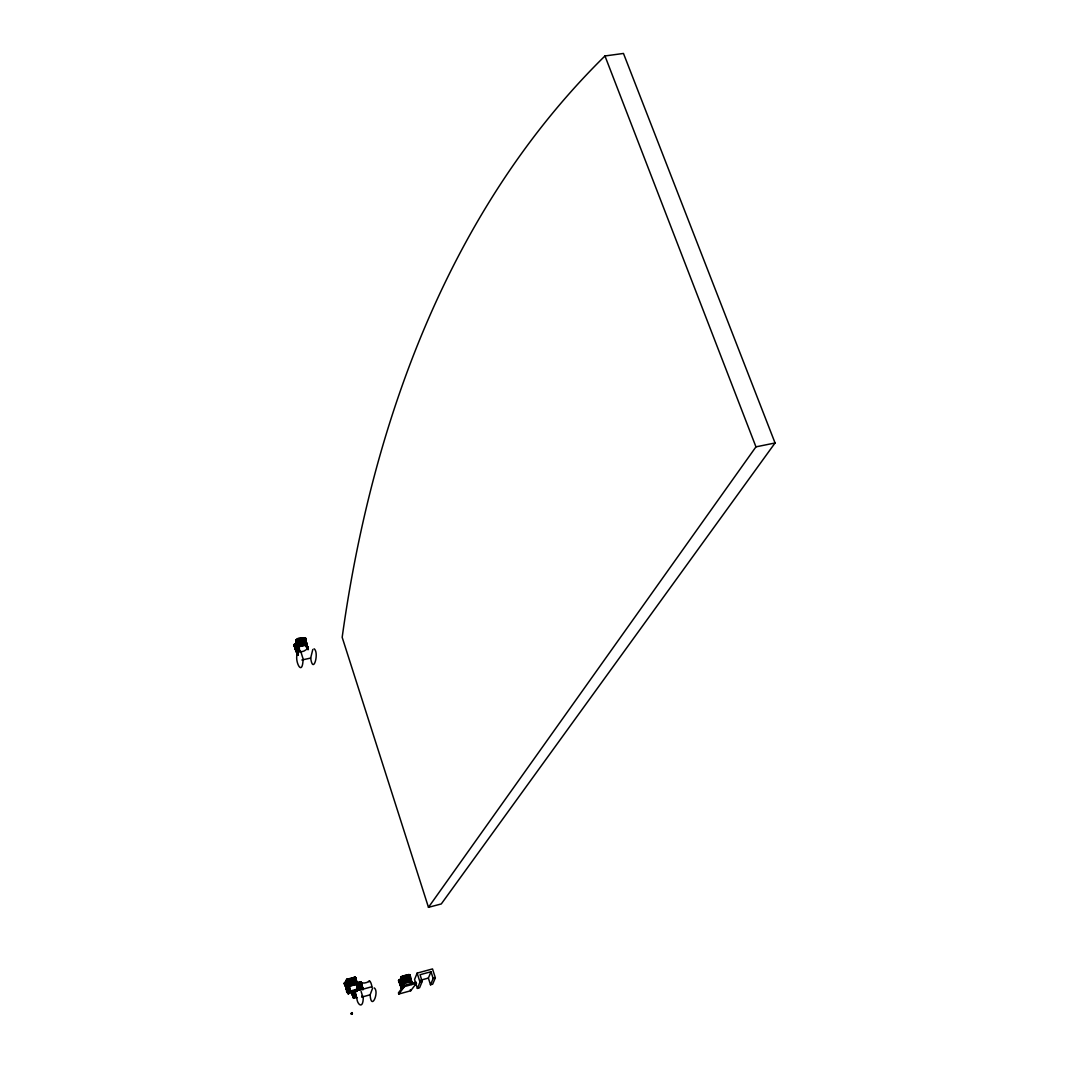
<?xml version="1.0" encoding="UTF-8"?>
<svg xmlns="http://www.w3.org/2000/svg" width="1069" height="1069" viewBox="0 0 1069 1069"><rect width="100%" height="100%" fill="white"/><g stroke="black" fill="none" stroke-linecap="round" stroke-linejoin="round"><path stroke-width="1.5" d="M353.959 995.333L354.333 992.059L353.398 995.733L354.333 991.524L351.607 991.938M402.091 988.397L400.314 985.631L398.897 979.872L410.042 976.839L409.641 974.875L409.921 977.293L410.122 975.984L408.799 974.567L409.828 975.075L409.387 977.48L409.908 975.957L408.505 975.008L409.881 975.222L410.068 976.01L408.919 974.554L410.122 975.984L409.828 978.723M409.681 974.848C416.001 985.377 391.976 973.819 402.559 986.861C404.082 982.251 402.412 983.266 402.278 988.144C400.127 986.674 399.512 978.843 400.688 983.373M345.968 984.041L344.686 984.496L344.913 982.331L344.378 983.493L348.307 993.662L356.725 991.324L358.663 988.838L349.737 991.19L348.307 993.662M356.431 981.73L354.601 977.307L355.296 978.536L347.532 980.54L348 985.765L348.588 985.11L348 985.765L346.543 981.449L347.866 983.266M409.24 975.503C412.153 972.095 396.412 979.952 401.864 976.719C401.383 983.106 401.917 974.54 400.942 977.133M409.668 975.623C407.73 973.512 410.215 975.516 409.227 975.048C414.478 976.799 392.857 979.926 399.926 981.382M295.993 641.761L305.694 639.77L304.625 637.819L306.309 642.79L305.627 639.142L304.037 638.447L305.4 638.42L305.079 639.77L296.247 641.654L296.247 642.643L297.302 642.255L296.674 639.476L295.913 640.344L297.57 645.462M304.037 638.741C309.943 639.543 298.251 634.959 295.806 640.705C298.906 643.738 295.311 636.095 296.287 641.627C298.037 645.435 295.632 643.017 296.514 640.732C297.129 640.438 293 644.139 304.825 640.331C304.986 634.091 304.585 643.845 305.293 638.3C304.09 637.752 304.571 637.632 304.705 638.193C305.093 641.641 298.037 638.821 296.26 641.547C296.647 643.698 296.327 641.106 297.209 640.652C319.845 633.81 292.398 645.061 296.968 640.719C297.73 638.888 295.178 639.73 295.846 641.173C296.701 637.979 303.102 639.462 305.306 638.287M297.489 645.155L296.019 642.188L297.823 648.803L298.518 648.389L297.382 652.184L298.518 646.665L307.03 645.101L307.324 648.91M306.228 645.476L307.645 647.333L305.828 640.812L296.22 642.656L297.249 641.721M354.454 977.333L355.71 977.667L355.803 980.727L355.603 978.736L346.637 981.77L347.759 982.999L346.904 982.384L347.532 981.061L355.95 978.883L354.774 977.106L356.151 979.765L355.469 980.059L355.296 977.213L347.171 979.151L346.436 980.781L347.051 979.498L355.603 977.48L357.594 987.769M355.63 977.56L355.883 979.378L354.841 977.106L356.03 978.843L354.587 977.146L355.763 978.963L347.652 980.968L346.543 980.179L355.416 977.347L355.496 979.672L355.897 978.362M349.015 989.239L348.2 990.535L348.935 988.491L348.066 991.03L349.015 987.489L348.227 986.313L347.879 991.07L349.028 986.353L360.841 983.253L360.881 982.117L362.738 989.359L361.295 982.625L361.563 983.68L360.133 982.01L361.041 982.237L361.389 983.774L357.781 984.763M351.46 1014.013C352.155 1012.196 351.073 1014 351.741 1013.666C352.142 1014.027 351.915 1012.143 351.327 1014.401M401.904 976.919C400.421 976.946 403.547 980.714 401.236 976.759C403.36 980.273 399.058 977.587 401.824 976.638M410.309 978.108L412.033 983.747L409.4 974.808M298.291 655.163C296.701 653.212 293.587 647.026 294.857 644.046L306.228 641.614M297.676 655.203C294.723 646.879 298.532 652.037 296.46 651.128C297.182 650.54 297.129 652.184 298.198 650.954C294.135 647.587 297.97 655.457 298.051 649.083C297.449 642.269 296.714 644.513 296.501 643.284M304.785 639.823C306.375 634.866 293.868 641.774 296.233 639.97C298.705 639.636 304.612 636.322 305.614 639.302M347.906 985.364L347.706 984.736M410.189 979.832L409.654 974.901L409.293 976.745L401.049 978.937L402.545 981.008M345.915 984.749C342.882 984.349 347.412 985.792 345.14 984.482C345.942 983.226 344.632 981.061 344.859 983.948C346.142 982.999 347.585 994.21 348.521 988.798M346.45 980.006C347.238 978.776 347.732 978.442 347.198 982.959L356.431 980.527L358.636 988.878L357.059 984.268L356.779 985.137M401.73 979.538C402.572 976.171 400.875 979.899 402.198 978.683M354.427 993.275L353.398 995.733L354.427 993.489M347.505 979.805C345.915 980.941 346.957 979.592 347.238 979.284M400.26 982.251C398.162 982.064 399.699 977.454 399.191 981.583C402.759 986.66 397.574 984.736 403.962 983.52M347.986 993.662C347.559 988.544 345.621 986.928 347.786 991.043C349.897 988.157 346.476 990.669 347.532 990.028M297.89 649.872L298.532 648.709L297.757 651.622L298.077 647.239L297.289 652.21L296.728 650.099M410.964 982.104C412.287 986.928 411.966 977.988 409.921 978.99M347.305 988.504L346.409 989.119L347.959 993.582C343.43 988.812 350.685 988.344 347.786 990.589M297.877 650.366L299.133 648.923L298.585 646.638L297.596 646.665L297.957 647.293M295.525 649.057L295.578 649.858L298.839 648.683C292.505 649.578 297.369 648.776 297.503 655.003L298.879 651.702C299.186 637.952 296.527 658.197 298.532 649.832M297.235 640.812L295.819 641.079L296.741 639.462M295.846 640.652L296.487 639.97L296.273 641.774M296.514 640.732C296.754 643.271 295.111 639.289 297.075 640.064M297.022 639.917L296.113 640.852M348.387 984.95L349.456 991.391L348.414 986.219M354.427 991.738L355.068 996.081L353.572 998.299L357.206 997.444M410.643 978.215L398.844 981.596L399.111 979.685L399.485 981.73L399.94 980.487L410.402 977.547M295.645 645.449C295.766 647.039 290.741 644.059 298.091 643.565M304.037 638.594L305.266 638.687L304.799 640.077M304.344 638.554L304.692 637.952L304.05 638.327M403.24 986.66C400.942 990.696 404.055 983.56 402.799 986.473C404.042 979.418 401.356 988.638 403.173 986.781C400.728 987.409 402.706 990.455 403.507 983.493L402.519 983.587L401.035 979.124L402.478 983.346L402.532 987.97L403.294 986.527M403.026 985.965L403.454 983.52L410.723 981.542L412.019 983.721L411.057 981.81L411.391 982.438M399.579 981.609C396.946 981.101 401.249 980.981 402.973 979.819M403.12 983.894C404.523 987.034 400.822 987.395 402.358 986.847M411.191 984.068L411.525 981.502L410.843 981.556C412.38 987.622 411.391 978.322 411.111 982.104M411.618 983.119C410.483 983.133 412.073 983.614 411.071 983.146M411.565 984.068L411.071 983.386M353.812 998.339L352.089 994.103L352.423 991.511A4.583 1.082 75.8 0 0 354.36 994.584L353.291 995.693L354.4 994.344M355.149 978.937L355.416 977.347L355.255 980.113L355.964 978.456L355.015 977.828L355.857 978.429M347.826 985.083L360.159 981.997C362.498 983.627 359.972 980.326 360.721 985.271M410.99 979.271L402.131 981.703L402.372 982.986L401.009 978.923L401.864 976.772M347.398 982.157L347.666 979.832C347.452 983.052 346.356 982.077 347.559 982.518M297.129 640.665L295.819 641.079L296.487 640.09M346.022 983.64C344.138 985.15 345.3 984.335 345.407 984.175C344.793 986.166 346.035 983.346 345.193 984.79C344.886 982.518 346.824 990.228 345.274 985.458M348.267 990.575L348.467 985.244M401.556 979.551C402.813 976.01 400.421 978.629 401.196 976.879M346.516 980.42L354.667 977.16M348.08 990.843L347.011 989.253M347.519 979.872C346.971 979.698 345.928 981.048 346.837 979.378M346.65 979.632L346.396 980.54L347.519 979.431M346.476 986.781L357.367 983.868C355.015 986.687 360.453 987.409 356.458 983.386M361.91 987.876L362.912 989.413L362.191 988.451M401.075 976.999L409.387 975.128L409.587 977.427M294.75 647.346C293.908 645.676 295.017 642.322 294.202 646.317C298.077 645.516 294.59 653.132 299.507 648.095M296.982 651.996L296.607 651.302M305.627 639.142L304.785 638.033L305.146 641.253M345.447 983.841L345.594 984.87L344.512 983.239L345.367 982.531L355.215 979.859L355.536 977.454M355.429 980.634L355.763 977.841M297.088 652.184L298.264 649.899M297.877 650.593L297.97 649.925M369.42 980.995C364.195 985.11 359.398 981.462 359.946 982.999M356.351 984.602L361.228 982.518L361.416 983.213L360.106 982.037L361.362 983.213L356.338 984.963M401.917 977.173L400.795 977.894L401.663 976.518M296.006 642.135C297.222 644.794 296.3 636.937 296.941 642.603M399.926 980.848L399.191 981.382L400.02 980.313L398.937 980.273L400.314 985.631L399.606 983.026L400.14 984.616M403.053 986.567L403.08 983.614L403.133 985.244M306.456 642.309L295.258 644.861L294.817 646.879L294.496 644.206L293.962 645.556L295.605 646.745L295.739 650.086M306.349 641.961C294.924 643.605 291.703 642.95 296.487 648.749M306.282 644.193L305.948 641.119L306.068 641.801M348.494 989.426L349.042 987.783L348.574 989.319M355.523 979.351L355.549 978.389L355.883 979.952M355.857 983.199C360.908 980.5 364.903 985.043 357.794 984.99M408.719 974.741L409.654 975.489L408.665 975.529M409.855 975.169C409.44 975.556 399.525 977.547 402.078 979.832C401.663 983.854 403.401 979.164 410.737 978.683M401.744 987.636L402.919 986.901L402.078 988.13M401.543 985.645C400.207 986.059 401.891 984.977 401.65 988.464C401.637 985.444 400.487 984.482 401.53 988.451L400.715 986.527L401.369 986.219M294.296 644.487L294.256 646.398L295.391 646.798L295.138 644.326L294.122 645.222L294.937 644.273M295.685 645.636L294.576 645.97L294.857 644.046L294.015 645.649L294.309 646.424L295.458 646.064M348.427 988.865L348.521 987.422L349.456 991.391L347.278 982.772M298.251 650.674L297.556 652.037L297.222 650.861M345.528 983.627C344.338 984.602 345.661 980.487 344.712 983.507M348.454 989.346L348.227 986.313L349.149 986.299L349.697 988.638L348.828 989.52M362.404 987.756C362.257 984.402 359.625 981.128 360.961 982.478M296.754 642.629L297.035 640.705L296.06 639.957M399.499 979.525L398.924 981.663L399.405 979.525L398.937 981.542L398.617 980.42M305.44 638.527L305.547 639.476L304.064 638.22M304.545 637.792C305.961 640.344 305.453 638.621 304.932 638.781M353.291 995.693L353.692 994.223L352.423 991.511M353.679 995.72L354.387 992.58M346.075 983.814C343.403 986.046 344.632 980.781 345.046 983.801M304.785 639.369L305.266 638.687L304.251 638.113M344.432 983.012L345.247 982.344L344.739 984.455M351.46 992.513C357.113 999.809 349.469 989.253 353.465 995.613M403.16 984.161L403.2 986.366M298.251 650.099L297.743 651.422L298.224 650.286M305.266 641.173L305.093 638.941L305.2 641.774M352.195 993.849L352.249 991.471M346.637 981.155C348.227 979.592 346.142 982.799 347.051 979.792M347.265 988.772L346.904 987.101L345.968 987.368M347.732 988.999L347.505 991.391L347.251 989.025L346.329 989.106L347.251 989.025L348.708 993.582L347.305 988.999L346.463 989.4L348.427 993.649M400.554 983.413C397.454 981.222 400.047 978.629 398.657 980.941M399.285 979.672L399.245 981.382L399.472 979.658M409.587 978.523C410.75 978.95 409.333 973.752 409.828 975.77C401.409 983.28 395.356 974.46 409.574 975.503M297.436 651.983L297.69 651.221M295.552 648.322L295.405 649.204L294.175 644.607M398.657 980.26L399.231 979.618M402.438 980.701L401.009 978.923L402.251 979.164M347.238 990.455L347.906 989.52M354.013 993.048C355.402 995.453 351.501 995.105 353.345 993.716M351.835 1013.278C351.875 1013.332 351.955 1013.305 352.436 1013.399M356.445 984.91L357.567 984.99L357.941 986.527L357.046 983.627L357.861 986.487L356.552 984.602M410.015 975.917L409.748 977.36M401.65 977.066L401.196 978.897M401.623 987.141L401.717 987.903L402.251 986.754M296.434 649.458C297.757 649.992 295.672 651.716 295.886 650.246M347.826 981.355L346.904 981.716L346.891 979.926M351.514 1013.265L352.369 1013.118M297.65 647.266L297.129 644.046M348.481 989.6L348.935 988.691L349.737 991.19M348.761 989.306L348.882 987.529M356.017 980.928L355.99 979.231L355.215 979.859M400.18 982.585L399.405 981.823M297.449 652.959L296.501 651.048L297.877 655.217M355.296 977.266C357.647 979.712 351.26 977.213 346.904 981.716M355.643 978.001L354.547 977.44M361.963 985.738C359.01 986.834 363.647 983.787 360.681 983.974M294.122 644.968L294.63 645.569M360.226 982.291L360.681 982.331M360.627 982.037C360.266 983.734 364.168 983.667 357.821 985.23M360.534 982.919L360.253 982.064L361.255 986.206M360.066 982.652L361.269 982.558L361.576 984.937M352.77 994.851C352.463 990.322 351.781 995.586 353.572 998.246L352.783 993.275M409.681 975.302L409.32 975.97L409.293 975.008M344.953 984.843L345.942 985.351M345.3 982.424L344.619 983.467L345.568 982.598M348.748 989.827L347.839 990.91L348.614 989.533M403.2 984.429L403.36 986.179L402.746 983.761M297.075 652.985L296.567 651.435M360.881 984.923L361.349 983.293L360.534 982.344L345.541 986.7L349.63 985.645M401.757 979.338C400.808 978.589 401.61 975.022 409.093 974.981M352.757 993.569L353.345 996.041L352.329 992.967M409.48 975.128L409.828 975.756M401.316 977.293L400.848 977.988L401.931 977.226M402.158 986.647L401.343 986.968M304.638 638.407L304.184 638.567M305.093 638.113L305.547 639.021L304.799 639.168M307.364 647.426L306.442 642.669L297.115 644.741M352.209 1013.666C351.621 1012.744 352.209 1013.813 351.354 1013.706M297.008 640.799L296.34 641.467L296.487 640.384M346.597 989.68L347.331 991.391L347.131 988.852M348.427 990.268C348.307 988.838 347.158 991.417 348.253 990.255M345.648 984.349C343.764 983.173 344.205 982.839 345.274 984.937M352.944 995.386L353.478 994.411M401.102 985.03L401.583 988.464L401.971 986.139M294.683 646.277L294.042 645.088L295.017 646.264M294.991 647.146C297.716 649.658 291.53 644.46 296.18 647.774M294.803 647.306L294.63 646.478L295.391 646.798M347.064 981.489L347.358 980.58L347.037 981.676L355.777 979.284L355.803 980.727M358.636 988.878L357.273 984.896L357.647 987.315L362.191 986.046L363.019 989.4L362.124 989.066L362.925 989.186M411.378 980.767L400.862 983.921L411.458 981.128L410.79 981.542L411.565 984.522L410.603 981.556L411.458 981.128L410.723 981.542L411.445 983.747L410.723 981.542L411.458 981.128M305.28 640.865L305.226 638.941L306.081 641.427M305.293 638.941L305.012 640.291L305.667 639.997M401.623 978.79L401.73 977.226L402.038 977.841M298.251 652.731C293.013 657.836 302.46 679.456 303.102 658.932L300.964 652.077M398.75 980.54L399.672 979.685M346.77 989.72L346.623 989.025M356.338 981.422L357.18 983.266L356.124 980.848M402.572 983.948L403.267 985.832M402.599 987.382L401.824 987.355M314.086 648.763C319.484 652.437 313.164 675.568 310.665 658.063L312.789 649.484M410.175 976.558L409.347 977.226M344.646 983.667L345.421 984.522M401.637 980.487L402.078 979.832M411.445 982.17L412.019 983.721L411.137 981.516M306.041 649.792C301.578 653.386 295.792 651.556 298.358 646.772L299.133 648.923L298.518 646.665L297.743 646.705M294.443 646.291L294.202 644.781M347.813 980.741L346.637 981.81L347.879 981.85M346.45 980.58L347.144 979.391M295.819 641.079L296.768 640.144M295.004 648.081L295.298 648.896L299.293 647.453M297.97 649.164L297.89 650.086M348.922 988.023L348.427 988.691L348.267 986.74L348.935 988.945L348.721 986.42L348.935 988.945L348.521 987.422M355.002 977.16L355.603 978.362L355.255 977.534M355.162 979.364L355.055 977.32M353.812 991.551L354.039 993.235L353.999 991.391L362.872 988.651L355.322 990.709M402.946 983.654L403.107 983.026M355.483 977.801L355.175 978.576M354.213 993.649C354.601 995.172 355.068 991.431 355.175 990.736M296.835 640.785L296.38 642.629M295.739 646.638L295.872 647.239M399.432 982.785C399.94 982.598 398.777 980.687 399.071 980.099M296.086 650.834L296.487 649.979M305.48 640.719L305.079 638.099M357.848 985.471L361.175 984.536L360.761 982.05M402.719 987.556L402.853 986.754L402.385 987.783M360.28 982.157L361.122 982.344M348.2 986.714L349.416 988.731L348.16 986.527L348.748 985.818M402.198 978.255L401.035 979.017M296.888 640.946L295.993 640.344M347.238 979.698L346.957 980.848L347.091 980.019M355.189 979.605L356.084 979.298M297.703 647.827L298.879 651.702M360.828 984.79L361.616 984.135L361.188 985.631M294.964 644.086L294.456 645.756L294.803 644.968M347.799 980.928L346.944 981.502M296.941 642.389L305.226 640.759M409.921 976.892L409.734 975.77L410.095 976.612M400.234 982.17L399.338 982.077L399.606 983.026M361.015 984.509L361.589 984.228M294.309 644.941L294.763 644.099L294.83 645.409M346.797 986.781L346.142 988.491L347.131 987.729M353.812 995.039L354.427 994.464L353.011 994.985M360.721 984.442L361.242 983.68L361.162 984.83M374.19 987.876C379.669 991.538 371.224 1011.822 370.128 994.798L372.533 988.344M298.157 649.511L297.904 648.055C298.425 651.582 297.516 645.903 298.385 648.642M400.928 978.696L402.038 978.509M348.093 989.734L347.559 990.923M399.272 981.235L399.806 980.554M299.387 647.774L296.14 648.709M347.372 979.912C345.568 981.115 348.414 980.059 346.864 981.248M417.151 973.111L414.572 979.471L417.378 988.397L419.569 987.796L422.188 981.489L420.05 974.728L431.021 971.734L433.159 978.469L430.5 984.79L432.678 984.188L435.35 977.868L432.517 968.928L417.151 973.111L419.983 982.09L417.378 988.397M296.18 639.797L296.661 639.69M355.71 980.139L355.736 979.124M348.441 987.85L348.922 988.892M297.703 651.796L298.037 650.687M305.186 638.554L304.986 637.939M430.5 984.79L428.375 978.068L431.021 971.734M360.694 983.587L360.467 982.023M304.825 640.331L305.039 639.449M306.202 643.872L306.549 643.003L306.937 644.407M360.534 982.344L361.349 983.293L360.694 984.202M402.225 977.908L409.788 975.77L409.293 976.745M411.605 982.825L412.033 983.747L411.699 982.678M297.65 647.493L298.278 646.865L299.681 651.208M346.663 981.302L346.53 980.567M400.955 977.574C402.866 978.028 400.675 978.923 401.944 977.868M344.552 983.4L344.579 982.785M296.34 640.278L296.367 641.614L296.006 640.197M297.489 651.449L298.117 651.008L297.182 651.034M399.405 982.398L398.643 980.848L399.245 982.237M360.747 984.683L361.188 983.988M347.225 979.966L347.011 981.048L347.184 979.832M305.146 639.422L305.186 640.652M351.982 1013.305L352.249 1012.637L351.407 1012.757M294.563 646.117L295.725 645.823M352.757 992.446L351.808 992.687L352.155 993.956M347.839 981.596L346.637 981.81M348.294 987.342L349.028 988.892M294.376 644.286L294.015 645.649M361.282 984.268L360.787 982.545M344.579 983.293C344.886 981.623 344.271 984.99 345.781 983.026M297.222 641.467L296.581 642.416M401.597 977.2C401.971 980.38 400.434 976.425 401.824 977.975M347.813 981.128L347.465 982.304M402.198 978.469L401.57 979.351M295.512 649.511L298.892 648.616M355.149 979.137L355.483 977.921M355.857 995.68L354.467 991.284L355.028 993.462C350.645 985.912 359.451 1005.461 354.908 990.963M297.382 646.104L297.382 645.168M305.828 640.812L305.306 642.015M410.977 980.246L411.218 980.888M410.376 978.028L410.015 979.271M294.523 645.569L295.472 644.954M345.594 986.46L346.236 985.271M361.148 982.424L361.228 984.014M361.081 982.825L359.919 982.692M352.85 994.317L353.478 996.014M297.222 641.012L296.688 641.734M428.469 907.327L755.957 446.855L775.065 442.98L623.468 53.45L604.96 55.962C448.886 209.39 371.651 424.326 342.174 637.324L428.469 907.327L441.283 903.946L775.065 442.98M398.897 980.914L399.151 979.805M346.075 987.676L349.202 986.954M352.743 994.143L352.957 996.067L352.436 993.863M398.79 994.036L404.416 986.593L416.442 983.293L416.068 982.104L404.055 985.404L398.43 992.86L398.79 994.036L410.71 990.763L416.442 983.293M402.933 984.455L403.414 986.032M354.173 992.032C356.846 1002.375 353.077 989.667 354.561 993.676L353.892 991.497M400.768 984.576L401.837 988.451M354.561 993.676L354.039 991.618M401.623 977.988C401.543 977.828 401.035 978.255 401.784 978.068M399.525 982.358L399.793 981.409M296.434 641.066L296.861 641.079M351.808 992.687L351.581 992.54M360.921 985.752C362.698 985.979 362.204 985.565 357.42 986.58M362.645 989.359L362.939 989.76M347.158 980.901L346.717 981.101M346.062 987.302L345.127 984.763M298.037 648.816L298.398 647.373M362.565 995.8L361.816 996.161M306.643 643.338L307.538 647.213L306.389 645.008C310.01 651.582 304.024 638.687 307.551 649.471L306.135 644.995L307.044 644.594L297.596 646.665L299.133 648.923L298.465 646.692L297.596 646.665M346.623 987.662L349.389 986.794M298.478 648.068C296.501 647.627 299.507 647.881 299.267 651.382M346.904 979.739L346.409 980.407M403.187 986.179L402.706 984.883M296.46 651.769L296.794 652.825L296.34 651.115M352.529 993.756L352.583 992.82M409.427 976.291L410.149 976.238M402.585 987.235L402.358 987.302M354.307 993.355L354.28 992.647M345.728 987.168L346.075 988.478M399.846 983.667L399.98 984.349L400.541 982.799M354.093 994.531L353.692 994.905M345.207 983.948L345.781 983.894M352.65 993.903L353.224 996.054L352.276 994.197M402.011 977.921L401.196 977.761M401.316 977.707L401.383 977.44M402.839 984.322L403.654 985.925L402.666 983.934L403.307 983.627L404.069 985.765L403.454 983.52L402.519 983.654L403.347 983.587L404.069 985.765L403.401 983.547L402.585 983.56M345.127 983.707L345.634 983.066M345.18 983.507L345.006 983.974M347.412 981.088L346.556 980.179L347.545 980.527M411.391 982.023L411.953 983.68L411.298 981.836M354.093 992.807L354.053 993.849M361.028 983.6L360.774 982.558L356.204 983.881M356.632 981.983L356.658 983.012M351.607 991.578L353.625 990.736M410.616 978.99L409.962 979.592M296.06 650.38L295.953 649.097M399.298 981.329L399.739 979.779M295.164 646.705L295.418 646.464M298.411 649.391L297.743 647.44M362.07 985.685L357.594 986.981L356.725 984.308C358.142 984.055 357.54 989.493 356.552 984.282L357.367 983.868L356.485 984.295L357.901 988.878L356.672 984.295L357.367 983.868M298.211 649.404L297.957 647.627L298.973 651.582M404.082 983.827L400.194 984.99M352.222 994.384L353.024 996.081M361.95 986.54L362.324 988.424M306.375 646.638C308.928 647.239 304.692 642.95 307.257 647.173L307.124 644.995L307.124 647.186L306.215 646.651M361.803 986.941L362.685 988.05M410.71 979.298L410.79 979.966M306.322 644.995L307.044 644.594L306.135 644.995L307.551 649.471M361.91 989.4L362.872 988.651L361.87 989.119M362.07 989.066L362.872 988.651M362.044 986.847L362.07 986.046M307.044 644.594L306.268 644.981L308.072 649.418L307.124 644.995M402.879 983.988L403.788 985.872M346.85 989.881L347.278 991.377L346.85 989.974M400.327 984.135L401.035 983.974M298.037 647.36L298.398 648.91M349.844 991.137L348.708 986.767M295.057 644.807L298.358 644.046M346.169 987.235L346.089 985.311M356.618 982.358C352.583 985.524 335.666 984.135 356.792 981.596M296.835 650.714L295.886 650.78L296.541 650.954M346.797 988.491L346.904 987.542M296.688 650.807L296.019 651.048L296.861 651.155M401.263 986.34L401.396 986.847M411.525 981.502L411.685 983.694L411.137 982.384M357.447 984.242L358.489 988.772M352.93 993.716L354.307 998.232L352.864 993.729L351.955 993.823L353.064 994.103M352.236 1013.8L351.581 1013.385M344.659 984.308L344.405 983.574L344.646 984.442M351.501 1013.719L351.795 1013.639M400.608 983.079L399.592 983.159M346.556 980.179L347.331 982.01M420.571 980.22L428.375 978.068M361.616 997.136L370.128 994.798M419.983 982.09L422.188 981.489M433.159 978.469L435.35 977.868M357.808 985.752L361.696 984.696M357.287 986.246L361.816 985.017M357.768 987.636L362.297 986.406M357.888 988.01L362.418 986.767M357.981 988.384L362.511 987.141M362.618 987.515L358.088 988.758L356.498 984.308M358.182 989.132L362.712 987.903M356.752 989.921L362.792 988.277M360.226 989.934L371.638 986.807M410.269 977.24L401.249 979.511M402.064 981.395L410.884 978.91M402.238 982.077L411.097 979.645M402.332 982.451L411.204 980.019M402.425 982.825L411.298 980.393M346.997 982.358L356.177 979.872M356.298 980.193L346.824 982.224M347.278 982.999L356.552 980.874M347.478 983.293L356.645 981.355M356.899 981.97L347.652 984.429M349.429 984.95L345.34 985.939M400.354 981.262L400.341 981.943M351.501 1013.519L351.955 1013.212M297.062 641.266L296.554 641.173M301.846 660.014L310.665 658.063M297.984 639.903L301.017 639.249M296.527 643.03L305.975 640.972M306.095 641.293L297.209 643.538M297.209 645.141L306.683 643.057M297.329 645.502L306.776 643.431M297.423 645.89L306.87 643.819M294.656 646.959L295.432 646.705M297.516 646.277L306.963 644.206M361.816 988.825L362.845 989.092L362.378 988.103M347.345 990.028L346.463 989.4L347.104 989.119L347.612 991.377L346.463 989.4L347.144 989.079L347.866 991.324L347.198 989.052M345.14 984.482L345.728 985.712M347.879 985.07L348.08 986.152L360.774 982.558M357.514 984.616L357.794 986.487M356.445 984.014L357.166 984.268M354.36 990.575L355.055 990.522M296.126 642.028L296.14 641.026M401.102 979.284L401.864 980.821M356.966 983.293L356.712 981.943M306.723 645.743L307.645 647.333M306.242 646.919L307.177 646.758M306.309 646.064L307.631 647.293L307.084 645.462L308.34 649.631M356.218 980.3L356.324 981.061M350.552 990.883L348.133 985.017M349.028 986.353L348.187 986.366L349.697 988.638L349.082 986.326L349.697 988.638L348.12 986.433L348.534 985.538M294.216 646.331L294.149 645.703M357.367 984.883L357.955 986.553L357.353 985.498M296.22 651.235L296.14 650.259M298.278 646.865L298.839 649.017L297.61 647.119L299.534 651.262M297.102 644.567L296.821 643.952M307.017 645.435L307.471 647.186M345.207 984.375L345.822 984.589M296.42 651.622L296.835 652.918M356.872 983.961L357.5 985.297M353.358 995.092L353.291 994.17M411.351 983.467L410.843 981.556M399.218 981.623L398.643 980.848M400.795 986.527L400.848 985.832M357.474 985.845L357.647 986.487L356.725 984.308M400.982 987.048L401.53 988.451L401.169 987.355M399.352 979.725L399.606 980.821M401.556 987.275L401.409 985.712M403.254 986.019L402.906 984.589M296.821 644.139L297.008 644.032M352.57 995.025L352.877 996.041L352.61 995.092M294.991 644.366L295.178 645.048M411.512 982.224L411.993 983.694M345.421 982.638L345.421 983.333M400.822 986.273L400.741 984.91M296.247 650.152L296.06 649.351M305.894 641.146L305.787 641.347M295.832 650.473L295.592 647.961M346.597 988.678L346.597 987.997M346.45 988.892L346.396 987.462M401.343 985.204L400.808 984.242M346.276 988.812L346.303 987.181M604.96 55.962L755.957 446.855M296.193 649.284L295.966 648.148M401.864 980.567L402.372 981.355M306.202 644.981L306.99 647.199M410.95 981.609L411.685 983.694M403.227 983.721L403.935 985.818L403.307 983.627M298.077 647.239L299.4 651.315M306.723 645.222L307.364 647.173M297.89 648.322L298.278 649.337M295.645 648.616L295.712 650.166M296.968 652.972L296.46 651.128M349.55 988.678L348.841 986.527L350.258 990.976M354.093 992.566L354.48 993.729M347.412 991.391L346.931 989.4M410.336 989.587L410.71 990.763M298.585 646.638L299.988 651.128M356.431 988.919L357.073 991.123M403.507 983.493L404.416 986.593M361.122 991.471L363.26 998.459C362.819 1009.938 356.886 1003.911 356.886 998.072M354.387 991.404L355.723 995.733M355.349 995.894L353.866 991.658M348.775 986.647L350.111 991.03M403.507 987.382L402.893 984.87M403 984.202L403.534 985.979M295.432 648.375L295.498 647.012M295.191 648.562L295.298 647.4M357.901 988.878L356.552 984.282L357.073 985.15M298.131 647.106L298.692 649.083M298.358 646.772L298.986 648.963M398.603 980.727L398.871 981.556M346.623 980.286L346.864 981.155M401.129 986.62L401.65 988.464M297.93 647.774L298.358 649.271M355.162 993.408L354.708 991.083M295.485 645.489L295.672 646.344M356.779 982.986L357.113 983.948M306.429 645.756L306.683 646.638M306.763 646.05L307.217 647.36M357.313 985.204L357.567 985.912M306.496 646.344L306.709 647.186M369.019 981.85A4.57 1.109 75.7 0 1 370.435 981.957A4.57 1.109 75.7 0 1 372.012 987.208M401.53 986.139L400.581 986.246L401.463 986.166M354.24 991.778L354.761 993.569L354.24 991.778M349.309 986.834L347.024 987.422L349.256 986.887M299.026 648.536L296.594 649.057L298.959 648.576M347.732 991.351L347.037 989.199L347.732 991.351M355.309 993.368L354.601 991.15L355.309 993.368M352.904 996.054L352.489 994.771L352.877 996.041"/></g></svg>
